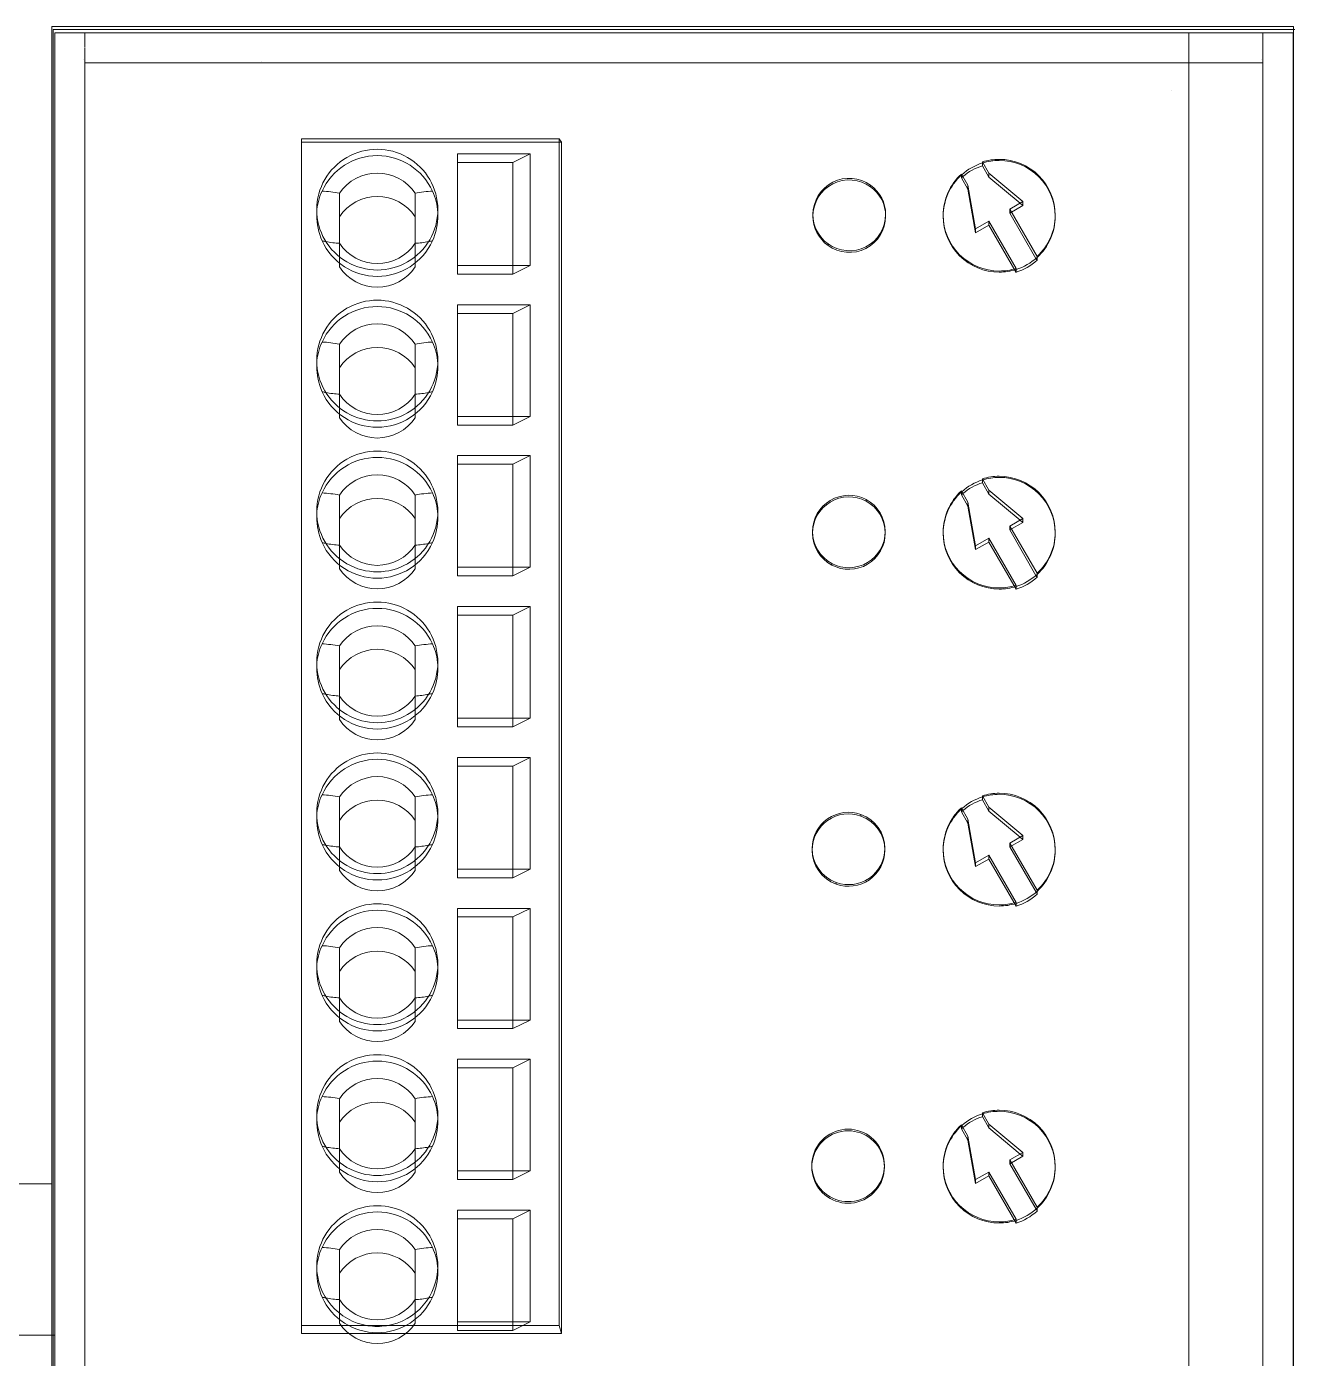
# Model space of a CAD drawing. Header units: millimetres. Extents: x 1359 to 3577, y 1336 to 3557.
# Drawn here: x 2281.17 to 2323, y 3223.29 to 3267.25 of the extents above; entities that cross this region are included whole.
import ezdxf

# ---------------------------------------------------------------- set-up
doc = ezdxf.new("R2010")
doc.units = ezdxf.units.MM
doc.layers.add('000-SI-Oprema', color=30, linetype='Continuous', lineweight=0)
doc.layers.add('002-PI-Kabelska kanalica', color=150, linetype='Continuous')

msp = doc.modelspace()

# ---------------------------------------------------------------- linework, layer by layer
at = {"layer": '000-SI-Oprema', "color": 0, "linetype": 'ByBlock', "lineweight": 0}
for p, q in [((2323.003, 3267.249), (2282.003, 3267.249)), ((2282.003, 3267.249), (2282.003, 3137.249)), ((2282.003, 3155.798), (2282.003, 3267.249)), ((2282.003, 3267.249), (2282.003, 3267.249)), ((2323.003, 3267.249), (2282.003, 3267.249)), ((2284.003, 3267.249), (2284.003, 3267.249)), ((2284.003, 3267.249), (2284.003, 3267.249)), ((2287.003, 3267.249), (2287.003, 3267.249)), ((2287.003, 3267.249), (2287.003, 3267.249)), ((2287.003, 3267.249), (2287.003, 3267.249)), ((2287.003, 3267.249), (2287.003, 3267.249)), ((2287.003, 3267.249), (2287.003, 3267.249)), ((2287.003, 3267.249), (2287.003, 3267.249)), ((2287.003, 3267.249), (2287.003, 3267.249)), ((2287.003, 3267.249), (2287.003, 3267.249)), ((2287.003, 3267.249), (2287.003, 3267.249)), ((2287.003, 3267.249), (2287.003, 3267.249)), ((2287.003, 3267.249), (2287.003, 3267.249)), ((2287.003, 3267.249), (2287.003, 3267.249)), ((2287.003, 3267.249), (2287.003, 3267.249)), ((2287.403, 3267.249), (2287.403, 3267.249)), ((2287.403, 3267.249), (2287.403, 3267.249)), ((2288.903, 3267.249), (2288.903, 3267.249)), ((2288.903, 3267.249), (2288.903, 3267.249)), ((2288.903, 3267.249), (2288.903, 3267.249)), ((2288.903, 3267.249), (2288.903, 3267.249)), ((2289.903, 3267.249), (2289.903, 3267.249)), ((2290.403, 3267.249), (2290.403, 3267.249)), ((2290.403, 3267.249), (2290.403, 3267.249)), ((2290.403, 3267.249), (2290.403, 3267.249)), ((2301.521, 3267.249), (2301.521, 3267.249)), ((2301.521, 3267.249), (2301.521, 3267.249)), ((2301.521, 3267.249), (2301.521, 3267.249)), ((2301.521, 3267.249), (2301.521, 3267.249)), ((2301.521, 3267.249), (2301.521, 3267.249)), ((2301.521, 3267.249), (2301.521, 3267.249)), ((2301.521, 3267.249), (2301.521, 3267.249)), ((2301.521, 3267.249), (2301.521, 3267.249)), ((2301.521, 3267.249), (2301.521, 3267.249)), ((2301.521, 3267.249), (2301.521, 3267.249)), ((2301.521, 3267.249), (2301.521, 3267.249)), ((2301.521, 3267.249), (2301.521, 3267.249)), ((2301.521, 3267.249), (2301.521, 3267.249)), ((2301.521, 3267.249), (2301.521, 3267.249)), ((2301.521, 3267.249), (2301.521, 3267.249)), ((2303.486, 3267.249), (2303.486, 3267.249)), ((2303.486, 3267.249), (2303.486, 3267.249)), ((2303.486, 3267.249), (2303.486, 3267.249)), ((2303.486, 3267.249), (2303.486, 3267.249)), ((2303.486, 3267.249), (2303.486, 3267.249)), ((2303.486, 3267.249), (2303.486, 3267.249)), ((2303.486, 3267.249), (2303.486, 3267.249)), ((2303.486, 3267.249), (2303.486, 3267.249)), ((2303.486, 3267.249), (2303.486, 3267.249)), ((2303.486, 3267.249), (2303.486, 3267.249)), ((2303.486, 3267.249), (2303.486, 3267.249)), ((2303.486, 3267.249), (2303.486, 3267.249)), ((2303.486, 3267.249), (2303.486, 3267.249)), ((2303.486, 3267.249), (2303.486, 3267.249)), ((2303.486, 3267.249), (2303.486, 3267.249)), ((2319.003, 3267.249), (2319.003, 3267.249)), ((2319.003, 3267.249), (2319.003, 3267.249)), ((2319.003, 3267.249), (2319.003, 3267.249)), ((2319.003, 3267.249), (2319.003, 3267.249)), ((2319.003, 3267.249), (2319.003, 3267.249)), ((2319.003, 3267.249), (2319.003, 3267.249)), ((2319.003, 3267.249), (2319.003, 3267.249)), ((2319.003, 3267.249), (2319.003, 3267.249)), ((2319.003, 3267.249), (2319.003, 3267.249)), ((2319.003, 3267.249), (2319.003, 3267.249)), ((2319.003, 3267.249), (2319.003, 3267.249)), ((2319.003, 3267.249), (2319.003, 3267.249)), ((2319.303, 3267.249), (2319.303, 3267.249)), ((2319.303, 3267.249), (2319.303, 3267.249)), ((2319.303, 3267.249), (2319.303, 3267.249)), ((2323.003, 3137.249), (2323.003, 3267.249)), ((2323.003, 3155.798), (2323.003, 3267.249)), ((2323.003, 3267.249), (2323.003, 3267.249)), ((2282.051, 3267.149), (2282.051, 3267.149)), ((2323.051, 3267.149), (2282.051, 3267.149)), ((2282.051, 3267.149), (2282.051, 3137.149)), ((2282.051, 3155.699), (2282.051, 3267.149)), ((2282.051, 3267.149), (2282.051, 3267.149)), ((2323.051, 3267.149), (2282.051, 3267.149)), ((2282.099, 3267.049), (2282.099, 3154.109)), ((2282.099, 3267.049), (2282.099, 3267.049)), ((2282.099, 3267.049), (2285.212, 3267.049)), ((2283.051, 3267.149), (2283.051, 3267.149)), ((2283.099, 3266.574), (2283.099, 3267.049)), ((2283.099, 3267.049), (2283.099, 3267.049)), ((2284.051, 3267.149), (2284.051, 3267.149)), ((2284.051, 3267.149), (2284.051, 3267.149)), ((2285.164, 3267.149), (2285.164, 3267.149)), ((2285.212, 3267.049), (2285.212, 3267.049)), ((2285.212, 3267.049), (2319.549, 3267.049)), ((2287.051, 3267.149), (2287.051, 3267.149)), ((2287.051, 3267.149), (2287.051, 3267.149)), ((2287.051, 3267.149), (2287.051, 3267.149)), ((2287.051, 3267.149), (2287.051, 3267.149)), ((2287.051, 3267.149), (2287.051, 3267.149)), ((2287.051, 3267.149), (2287.051, 3267.149)), ((2287.051, 3267.149), (2287.051, 3267.149)), ((2287.051, 3267.149), (2287.051, 3267.149)), ((2287.051, 3267.149), (2287.051, 3267.149)), ((2287.051, 3267.149), (2287.051, 3267.149)), ((2287.051, 3267.149), (2287.051, 3267.149)), ((2287.051, 3267.149), (2287.051, 3267.149)), ((2287.051, 3267.149), (2287.051, 3267.149)), ((2287.451, 3267.149), (2287.451, 3267.149)), ((2287.451, 3267.149), (2287.451, 3267.149)), ((2288.951, 3267.149), (2288.951, 3267.149)), ((2288.951, 3267.149), (2288.951, 3267.149)), ((2288.951, 3267.149), (2288.951, 3267.149)), ((2288.951, 3267.149), (2288.951, 3267.149)), ((2289.951, 3267.149), (2289.951, 3267.149)), ((2290.451, 3267.149), (2290.451, 3267.149)), ((2290.451, 3267.149), (2290.451, 3267.149)), ((2290.451, 3267.149), (2290.451, 3267.149)), ((2301.569, 3267.149), (2301.569, 3267.149)), ((2301.569, 3267.149), (2301.569, 3267.149)), ((2301.569, 3267.149), (2301.569, 3267.149)), ((2301.569, 3267.149), (2301.569, 3267.149)), ((2301.569, 3267.149), (2301.569, 3267.149)), ((2301.569, 3267.149), (2301.569, 3267.149)), ((2301.569, 3267.149), (2301.569, 3267.149)), ((2301.569, 3267.149), (2301.569, 3267.149)), ((2301.569, 3267.149), (2301.569, 3267.149)), ((2301.569, 3267.149), (2301.569, 3267.149)), ((2301.569, 3267.149), (2301.569, 3267.149)), ((2301.569, 3267.149), (2301.569, 3267.149)), ((2301.569, 3267.149), (2301.569, 3267.149)), ((2301.569, 3267.149), (2301.569, 3267.149)), ((2301.569, 3267.149), (2301.569, 3267.149)), ((2303.534, 3267.149), (2303.534, 3267.149)), ((2303.534, 3267.149), (2303.534, 3267.149)), ((2303.534, 3267.149), (2303.534, 3267.149)), ((2303.534, 3267.149), (2303.534, 3267.149)), ((2303.534, 3267.149), (2303.534, 3267.149)), ((2303.534, 3267.149), (2303.534, 3267.149)), ((2303.534, 3267.149), (2303.534, 3267.149)), ((2303.534, 3267.149), (2303.534, 3267.149)), ((2303.534, 3267.149), (2303.534, 3267.149)), ((2303.534, 3267.149), (2303.534, 3267.149)), ((2303.534, 3267.149), (2303.534, 3267.149)), ((2303.534, 3267.149), (2303.534, 3267.149)), ((2303.534, 3267.149), (2303.534, 3267.149)), ((2303.534, 3267.149), (2303.534, 3267.149)), ((2303.534, 3267.149), (2303.534, 3267.149)), ((2319.051, 3267.149), (2319.051, 3267.149)), ((2319.051, 3267.149), (2319.051, 3267.149)), ((2319.051, 3267.149), (2319.051, 3267.149)), ((2319.051, 3267.149), (2319.051, 3267.149)), ((2319.051, 3267.149), (2319.051, 3267.149)), ((2319.051, 3267.149), (2319.051, 3267.149)), ((2319.051, 3267.149), (2319.051, 3267.149)), ((2319.051, 3267.149), (2319.051, 3267.149)), ((2319.051, 3267.149), (2319.051, 3267.149)), ((2319.051, 3267.149), (2319.051, 3267.149)), ((2319.051, 3267.149), (2319.051, 3267.149)), ((2319.051, 3267.149), (2319.051, 3267.149)), ((2319.351, 3267.149), (2319.351, 3267.149)), ((2319.351, 3267.149), (2319.351, 3267.149)), ((2319.351, 3267.149), (2319.351, 3267.149)), ((2319.501, 3267.149), (2319.501, 3267.149)), ((2319.549, 3267.049), (2319.549, 3154.109)), ((2319.549, 3267.049), (2322.999, 3267.049)), ((2319.549, 3267.049), (2319.549, 3267.049)), ((2321.999, 3267.049), (2321.999, 3266.574)), ((2321.999, 3267.049), (2321.999, 3267.049)), ((2322.999, 3267.049), (2322.999, 3154.107)), ((2322.999, 3267.049), (2322.999, 3267.049)), ((2283.099, 3266.547), (2283.099, 3155.264)), ((2321.999, 3155.264), (2321.999, 3266.574)), ((2283.051, 3266.149), (2283.051, 3266.149)), ((2283.099, 3266.049), (2321.999, 3266.049)), ((2283.099, 3266.049), (2283.099, 3266.049)), ((2288.915, 3266.113), (2288.915, 3266.113)), ((2321.951, 3266.149), (2321.951, 3266.149)), ((2321.999, 3266.049), (2321.999, 3266.049)), ((2318.981, 3265.13), (2318.981, 3265.13)), ((2318.981, 3265.13), (2318.981, 3265.13)), ((2318.981, 3265.13), (2318.981, 3265.13)), ((2318.981, 3265.13), (2318.981, 3265.13)), ((2318.981, 3265.13), (2318.981, 3265.13)), ((2318.981, 3265.13), (2318.981, 3265.13)), ((2318.981, 3265.13), (2318.981, 3265.13)), ((2318.981, 3265.13), (2318.981, 3265.13)), ((2318.981, 3265.13), (2318.981, 3265.13)), ((2318.981, 3265.13), (2318.981, 3265.13)), ((2318.981, 3265.13), (2318.981, 3265.13)), ((2318.981, 3265.13), (2318.981, 3265.13)), ((2290.251, 3263.542), (2290.251, 3224.373)), ((2298.761, 3263.542), (2290.251, 3263.542)), ((2298.761, 3263.432), (2290.251, 3263.432)), ((2298.761, 3224.373), (2298.761, 3263.542)), ((2298.837, 3263.432), (2298.761, 3263.542)), ((2298.837, 3263.432), (2298.761, 3263.432)), ((2298.835, 3224.119), (2298.837, 3263.432)), ((2295.401, 3263.051), (2295.401, 3259.365)), ((2297.801, 3263.051), (2295.401, 3263.051)), ((2297.801, 3263.051), (2297.225, 3262.766)), ((2297.801, 3263.051), (2297.801, 3259.365)), ((2295.401, 3262.766), (2297.225, 3262.766)), ((2297.225, 3259.365), (2297.225, 3262.766)), ((2312.04, 3262.384), (2312.04, 3262.379)), ((2312.04, 3262.384), (2312.256, 3262.011)), ((2312.04, 3262.379), (2312.04, 3262.374)), ((2312.04, 3262.374), (2312.04, 3262.369)), ((2312.04, 3262.369), (2312.04, 3262.364)), ((2312.04, 3262.364), (2312.04, 3262.359)), ((2312.04, 3262.359), (2312.04, 3262.354)), ((2312.04, 3262.354), (2312.04, 3262.349)), ((2312.04, 3262.336), (2312.04, 3262.349)), ((2312.733, 3262.783), (2312.733, 3262.778)), ((2312.949, 3262.41), (2312.733, 3262.783)), ((2312.733, 3262.778), (2312.733, 3262.773)), ((2312.733, 3262.773), (2312.733, 3262.768)), ((2312.733, 3262.768), (2312.733, 3262.763)), ((2312.733, 3262.763), (2312.733, 3262.758)), ((2312.733, 3262.758), (2312.733, 3262.753)), ((2312.733, 3262.753), (2312.733, 3262.748)), ((2312.733, 3262.748), (2312.733, 3262.734)), ((2312.733, 3262.734), (2312.733, 3262.721)), ((2312.733, 3262.721), (2312.733, 3262.708)), ((2312.733, 3262.708), (2312.733, 3262.694)), ((2312.733, 3262.694), (2312.733, 3262.681)), ((2312.733, 3262.681), (2312.733, 3262.668)), ((2312.733, 3262.668), (2312.733, 3262.655)), ((2312.733, 3262.655), (2312.949, 3262.281)), ((2314.069, 3261.473), (2312.949, 3262.41)), ((2312.949, 3262.41), (2312.949, 3262.281)), ((2309.043, 3261.962), (2309.043, 3262.015)), ((2312.04, 3262.322), (2312.04, 3262.336)), ((2312.04, 3262.309), (2312.04, 3262.322)), ((2312.04, 3262.296), (2312.04, 3262.309)), ((2312.04, 3262.283), (2312.04, 3262.296)), ((2312.04, 3262.269), (2312.04, 3262.283)), ((2312.04, 3262.256), (2312.04, 3262.269)), ((2312.256, 3261.883), (2312.04, 3262.256)), ((2312.256, 3262.011), (2312.256, 3261.883)), ((2312.256, 3262.011), (2312.51, 3260.577)), ((2312.949, 3262.281), (2313.978, 3261.421)), ((2291.501, 3260.097), (2291.501, 3261.749)), ((2294.001, 3261.749), (2294.001, 3260.097)), ((2312.51, 3260.448), (2312.256, 3261.883)), ((2313.636, 3261.224), (2314.069, 3261.473)), ((2314.069, 3261.345), (2314.069, 3261.473)), ((2290.751, 3261.022), (2290.751, 3261.208)), ((2294.751, 3261.022), (2294.751, 3261.208)), ((2307.139, 3261.047), (2307.139, 3260.993)), ((2309.539, 3261.047), (2309.539, 3260.993)), ((2314.069, 3261.345), (2313.636, 3261.096)), ((2313.636, 3261.096), (2313.636, 3261.224)), ((2314.539, 3259.666), (2313.636, 3261.224)), ((2313.636, 3261.096), (2314.503, 3259.599)), ((2313.978, 3261.421), (2314.069, 3261.345)), ((2311.439, 3260.99), (2311.439, 3261.025)), ((2312.51, 3260.577), (2312.943, 3260.826)), ((2312.943, 3260.697), (2312.51, 3260.448)), ((2312.943, 3260.826), (2312.943, 3260.697)), ((2312.943, 3260.826), (2313.846, 3259.267)), ((2313.846, 3259.139), (2312.943, 3260.697)), ((2315.139, 3260.99), (2315.139, 3261.025)), ((2312.51, 3260.577), (2312.51, 3260.448)), ((2291.501, 3260.097), (2291.501, 3259.32)), ((2294.001, 3260.097), (2294.001, 3259.32)), ((2307.636, 3260.025), (2307.636, 3260.078)), ((2297.801, 3259.365), (2295.401, 3259.365)), ((2295.401, 3259.081), (2295.401, 3259.365)), ((2297.225, 3259.081), (2297.225, 3259.365)), ((2297.225, 3259.081), (2297.801, 3259.365)), ((2314.503, 3259.599), (2314.539, 3259.538)), ((2314.539, 3259.661), (2314.539, 3259.666)), ((2314.539, 3259.656), (2314.539, 3259.661)), ((2314.539, 3259.651), (2314.539, 3259.656)), ((2314.539, 3259.646), (2314.539, 3259.651)), ((2314.539, 3259.641), (2314.539, 3259.646)), ((2314.539, 3259.636), (2314.539, 3259.641)), ((2314.539, 3259.63), (2314.539, 3259.636)), ((2314.539, 3259.617), (2314.539, 3259.63)), ((2314.539, 3259.604), (2314.539, 3259.617)), ((2314.539, 3259.591), (2314.539, 3259.604)), ((2314.539, 3259.577), (2314.539, 3259.591)), ((2314.539, 3259.564), (2314.539, 3259.577)), ((2314.539, 3259.551), (2314.539, 3259.564)), ((2314.539, 3259.538), (2314.539, 3259.551)), ((2295.401, 3259.081), (2297.225, 3259.081)), ((2313.846, 3259.262), (2313.846, 3259.267)), ((2313.846, 3259.257), (2313.846, 3259.262)), ((2313.846, 3259.252), (2313.846, 3259.257)), ((2313.846, 3259.247), (2313.846, 3259.252)), ((2313.846, 3259.242), (2313.846, 3259.247)), ((2313.846, 3259.237), (2313.846, 3259.242)), ((2313.846, 3259.232), (2313.846, 3259.237)), ((2313.846, 3259.219), (2313.846, 3259.232)), ((2313.846, 3259.205), (2313.846, 3259.219)), ((2313.846, 3259.192), (2313.846, 3259.205)), ((2313.846, 3259.179), (2313.846, 3259.192)), ((2313.846, 3259.166), (2313.846, 3259.179)), ((2313.846, 3259.152), (2313.846, 3259.166)), ((2313.846, 3259.139), (2313.846, 3259.152)), ((2295.401, 3258.07), (2295.401, 3254.384)), ((2297.801, 3258.07), (2295.401, 3258.07)), ((2297.801, 3258.07), (2297.225, 3257.785)), ((2297.801, 3258.07), (2297.801, 3254.384)), ((2295.401, 3257.785), (2297.225, 3257.785)), ((2297.225, 3254.384), (2297.225, 3257.785)), ((2291.501, 3255.116), (2291.501, 3256.768)), ((2294.001, 3256.768), (2294.001, 3255.116)), ((2290.751, 3256.041), (2290.751, 3256.227)), ((2294.751, 3256.041), (2294.751, 3256.227)), ((2291.501, 3255.116), (2291.501, 3254.339)), ((2294.001, 3255.116), (2294.001, 3254.339)), ((2297.801, 3254.384), (2295.401, 3254.384)), ((2295.401, 3254.1), (2295.401, 3254.384)), ((2295.401, 3254.1), (2297.225, 3254.1)), ((2297.225, 3254.1), (2297.225, 3254.384)), ((2297.225, 3254.1), (2297.801, 3254.384)), ((2295.401, 3253.089), (2295.401, 3249.403)), ((2297.801, 3253.089), (2295.401, 3253.089)), ((2295.401, 3252.804), (2297.225, 3252.804)), ((2297.801, 3253.089), (2297.225, 3252.804)), ((2297.225, 3249.403), (2297.225, 3252.804)), ((2297.801, 3253.089), (2297.801, 3249.403)), ((2312.733, 3252.317), (2312.733, 3252.322)), ((2312.949, 3251.948), (2312.733, 3252.322)), ((2312.733, 3252.311), (2312.733, 3252.317)), ((2312.733, 3252.306), (2312.733, 3252.311)), ((2312.733, 3252.301), (2312.733, 3252.306)), ((2312.733, 3252.296), (2312.733, 3252.301)), ((2312.733, 3252.291), (2312.733, 3252.296)), ((2312.733, 3252.286), (2312.733, 3252.291)), ((2312.733, 3252.273), (2312.733, 3252.286)), ((2312.733, 3252.26), (2312.733, 3252.273)), ((2312.733, 3252.246), (2312.733, 3252.26)), ((2312.733, 3252.233), (2312.733, 3252.246)), ((2312.04, 3251.918), (2312.04, 3251.923)), ((2312.04, 3251.923), (2312.256, 3251.55)), ((2312.04, 3251.913), (2312.04, 3251.918)), ((2312.04, 3251.908), (2312.04, 3251.913)), ((2312.04, 3251.903), (2312.04, 3251.908)), ((2312.04, 3251.898), (2312.04, 3251.903)), ((2312.04, 3251.893), (2312.04, 3251.898)), ((2312.04, 3251.887), (2312.04, 3251.893)), ((2312.04, 3251.874), (2312.04, 3251.887)), ((2312.04, 3251.861), (2312.04, 3251.874)), ((2312.04, 3251.848), (2312.04, 3251.861)), ((2312.04, 3251.835), (2312.04, 3251.848)), ((2312.04, 3251.821), (2312.04, 3251.835)), ((2312.04, 3251.808), (2312.04, 3251.821)), ((2312.04, 3251.795), (2312.04, 3251.808)), ((2312.733, 3252.22), (2312.733, 3252.233)), ((2312.733, 3252.207), (2312.733, 3252.22)), ((2312.733, 3252.193), (2312.733, 3252.207)), ((2312.733, 3252.193), (2312.949, 3251.82)), ((2314.069, 3251.012), (2312.949, 3251.948)), ((2312.949, 3251.948), (2312.949, 3251.82)), ((2312.949, 3251.82), (2313.978, 3250.96)), ((2291.501, 3250.136), (2291.501, 3251.788)), ((2294.001, 3251.788), (2294.001, 3250.136)), ((2308.893, 3251.586), (2308.893, 3251.639)), ((2312.256, 3251.422), (2312.04, 3251.795)), ((2312.256, 3251.55), (2312.51, 3250.116)), ((2312.256, 3251.55), (2312.256, 3251.422)), ((2312.51, 3249.987), (2312.256, 3251.422)), ((2290.751, 3251.06), (2290.751, 3251.246)), ((2294.751, 3251.06), (2294.751, 3251.246)), ((2313.636, 3250.763), (2314.069, 3251.012)), ((2313.978, 3250.96), (2314.069, 3250.884)), ((2314.069, 3250.884), (2314.069, 3251.012)), ((2307.126, 3250.585), (2307.126, 3250.532)), ((2309.526, 3250.585), (2309.526, 3250.532)), ((2311.439, 3250.528), (2311.439, 3250.564)), ((2314.069, 3250.884), (2313.636, 3250.635)), ((2314.539, 3249.205), (2313.636, 3250.763)), ((2313.636, 3250.635), (2313.636, 3250.763)), ((2313.636, 3250.635), (2314.503, 3249.137)), ((2315.139, 3250.528), (2315.139, 3250.564)), ((2291.501, 3250.136), (2291.501, 3249.358)), ((2294.001, 3250.136), (2294.001, 3249.358)), ((2312.51, 3250.116), (2312.943, 3250.365)), ((2312.943, 3250.236), (2312.51, 3249.987)), ((2312.51, 3250.116), (2312.51, 3249.987)), ((2312.943, 3250.365), (2312.943, 3250.236)), ((2312.943, 3250.365), (2313.846, 3248.806)), ((2313.846, 3248.678), (2312.943, 3250.236)), ((2297.801, 3249.403), (2295.401, 3249.403)), ((2295.401, 3249.119), (2295.401, 3249.403)), ((2297.225, 3249.119), (2297.801, 3249.403)), ((2297.225, 3249.119), (2297.225, 3249.403)), ((2307.76, 3249.478), (2307.76, 3249.531)), ((2314.539, 3249.2), (2314.539, 3249.205)), ((2314.539, 3249.194), (2314.539, 3249.2)), ((2314.539, 3249.189), (2314.539, 3249.194)), ((2314.539, 3249.184), (2314.539, 3249.189)), ((2314.539, 3249.179), (2314.539, 3249.184)), ((2314.539, 3249.174), (2314.539, 3249.179)), ((2314.539, 3249.169), (2314.539, 3249.174)), ((2314.539, 3249.156), (2314.539, 3249.169)), ((2295.401, 3249.119), (2297.225, 3249.119)), ((2313.846, 3248.806), (2313.846, 3248.801)), ((2313.846, 3248.801), (2313.846, 3248.796)), ((2313.846, 3248.796), (2313.846, 3248.791)), ((2313.846, 3248.791), (2313.846, 3248.786)), ((2313.846, 3248.786), (2313.846, 3248.781)), ((2313.846, 3248.781), (2313.846, 3248.776)), ((2313.846, 3248.776), (2313.846, 3248.77)), ((2313.846, 3248.757), (2313.846, 3248.77)), ((2313.846, 3248.744), (2313.846, 3248.757)), ((2313.846, 3248.731), (2313.846, 3248.744)), ((2313.846, 3248.718), (2313.846, 3248.731)), ((2314.503, 3249.137), (2314.539, 3249.076)), ((2314.539, 3249.142), (2314.539, 3249.156)), ((2314.539, 3249.129), (2314.539, 3249.142)), ((2314.539, 3249.116), (2314.539, 3249.129)), ((2314.539, 3249.103), (2314.539, 3249.116)), ((2314.539, 3249.09), (2314.539, 3249.103)), ((2314.539, 3249.076), (2314.539, 3249.09)), ((2313.846, 3248.704), (2313.846, 3248.718)), ((2313.846, 3248.691), (2313.846, 3248.704)), ((2313.846, 3248.678), (2313.846, 3248.691)), ((2295.401, 3248.108), (2295.401, 3244.422)), ((2297.801, 3248.108), (2295.401, 3248.108)), ((2297.801, 3248.108), (2297.225, 3247.824)), ((2297.801, 3248.108), (2297.801, 3244.422)), ((2295.401, 3247.824), (2297.225, 3247.824)), ((2297.225, 3244.422), (2297.225, 3247.824)), ((2291.501, 3245.155), (2291.501, 3246.807)), ((2294.001, 3246.807), (2294.001, 3245.155)), ((2290.751, 3246.079), (2290.751, 3246.265)), ((2294.751, 3246.079), (2294.751, 3246.265)), ((2291.501, 3245.155), (2291.501, 3244.377)), ((2294.001, 3245.155), (2294.001, 3244.377)), ((2297.801, 3244.422), (2295.401, 3244.422)), ((2295.401, 3244.138), (2295.401, 3244.422)), ((2297.225, 3244.138), (2297.801, 3244.422)), ((2297.225, 3244.138), (2297.225, 3244.422)), ((2295.401, 3244.138), (2297.225, 3244.138)), ((2295.401, 3243.127), (2295.401, 3239.441)), ((2297.801, 3243.127), (2295.401, 3243.127)), ((2297.801, 3243.127), (2297.225, 3242.843)), ((2297.801, 3243.127), (2297.801, 3239.441)), ((2295.401, 3242.843), (2297.225, 3242.843)), ((2297.225, 3239.441), (2297.225, 3242.843)), ((2291.501, 3240.174), (2291.501, 3241.826)), ((2294.001, 3241.826), (2294.001, 3240.174)), ((2312.733, 3241.855), (2312.733, 3241.86)), ((2312.949, 3241.487), (2312.733, 3241.86)), ((2312.733, 3241.85), (2312.733, 3241.855)), ((2312.733, 3241.845), (2312.733, 3241.85)), ((2312.733, 3241.84), (2312.733, 3241.845)), ((2312.733, 3241.835), (2312.733, 3241.84)), ((2312.733, 3241.83), (2312.733, 3241.835)), ((2312.733, 3241.824), (2312.733, 3241.83)), ((2312.733, 3241.811), (2312.733, 3241.824)), ((2312.733, 3241.798), (2312.733, 3241.811)), ((2312.733, 3241.785), (2312.733, 3241.798)), ((2312.733, 3241.772), (2312.733, 3241.785)), ((2312.733, 3241.759), (2312.733, 3241.772)), ((2312.733, 3241.745), (2312.733, 3241.759)), ((2312.733, 3241.732), (2312.733, 3241.745)), ((2312.733, 3241.732), (2312.949, 3241.359)), ((2290.751, 3241.098), (2290.751, 3241.284)), ((2294.751, 3241.098), (2294.751, 3241.284)), ((2312.04, 3241.457), (2312.04, 3241.462)), ((2312.04, 3241.462), (2312.256, 3241.089)), ((2312.04, 3241.452), (2312.04, 3241.457)), ((2312.04, 3241.447), (2312.04, 3241.452)), ((2312.04, 3241.441), (2312.04, 3241.447)), ((2312.04, 3241.436), (2312.04, 3241.441)), ((2312.04, 3241.431), (2312.04, 3241.436)), ((2312.04, 3241.426), (2312.04, 3241.431)), ((2312.04, 3241.426), (2312.04, 3241.413)), ((2312.04, 3241.413), (2312.04, 3241.4)), ((2312.04, 3241.4), (2312.04, 3241.386)), ((2312.04, 3241.386), (2312.04, 3241.373)), ((2312.04, 3241.373), (2312.04, 3241.36)), ((2312.04, 3241.36), (2312.04, 3241.347)), ((2312.04, 3241.347), (2312.04, 3241.334)), ((2312.256, 3240.96), (2312.04, 3241.334)), ((2312.949, 3241.487), (2312.949, 3241.359)), ((2314.069, 3240.551), (2312.949, 3241.487)), ((2312.949, 3241.359), (2313.978, 3240.499)), ((2308.722, 3241.194), (2308.722, 3241.248)), ((2312.256, 3241.089), (2312.256, 3240.96)), ((2312.256, 3241.089), (2312.51, 3239.654)), ((2312.51, 3239.526), (2312.256, 3240.96)), ((2313.636, 3240.302), (2314.069, 3240.551)), ((2314.069, 3240.423), (2313.636, 3240.174)), ((2313.978, 3240.499), (2314.069, 3240.423)), ((2314.069, 3240.423), (2314.069, 3240.551)), ((2291.501, 3240.174), (2291.501, 3239.396)), ((2294.001, 3240.174), (2294.001, 3239.396)), ((2307.113, 3240.124), (2307.113, 3240.07)), ((2309.513, 3240.124), (2309.513, 3240.07)), ((2311.439, 3240.067), (2311.439, 3240.103)), ((2314.539, 3238.743), (2313.636, 3240.302)), ((2313.636, 3240.174), (2313.636, 3240.302)), ((2313.636, 3240.174), (2314.504, 3238.676)), ((2315.139, 3240.067), (2315.139, 3240.103)), ((2312.51, 3239.654), (2312.943, 3239.903)), ((2312.943, 3239.775), (2312.51, 3239.526)), ((2312.51, 3239.654), (2312.51, 3239.526)), ((2312.943, 3239.903), (2312.943, 3239.775)), ((2312.943, 3239.903), (2313.846, 3238.345)), ((2313.846, 3238.217), (2312.943, 3239.775)), ((2297.801, 3239.441), (2295.401, 3239.441)), ((2295.401, 3239.157), (2295.401, 3239.441)), ((2295.401, 3239.157), (2297.225, 3239.157)), ((2297.225, 3239.157), (2297.801, 3239.441)), ((2297.225, 3239.157), (2297.225, 3239.441)), ((2307.905, 3238.946), (2307.905, 3238.999)), ((2314.504, 3238.676), (2314.539, 3238.615)), ((2314.539, 3238.738), (2314.539, 3238.743)), ((2314.539, 3238.733), (2314.539, 3238.738)), ((2314.539, 3238.728), (2314.539, 3238.733)), ((2314.539, 3238.723), (2314.539, 3238.728)), ((2314.539, 3238.718), (2314.539, 3238.723)), ((2314.539, 3238.713), (2314.539, 3238.718)), ((2314.539, 3238.707), (2314.539, 3238.713)), ((2314.539, 3238.694), (2314.539, 3238.707)), ((2314.539, 3238.681), (2314.539, 3238.694)), ((2314.539, 3238.668), (2314.539, 3238.681)), ((2314.539, 3238.655), (2314.539, 3238.668)), ((2314.539, 3238.642), (2314.539, 3238.655)), ((2314.539, 3238.628), (2314.539, 3238.642)), ((2314.539, 3238.615), (2314.539, 3238.628)), ((2313.846, 3238.345), (2313.846, 3238.34)), ((2313.846, 3238.34), (2313.846, 3238.335)), ((2313.846, 3238.335), (2313.846, 3238.329)), ((2313.846, 3238.329), (2313.846, 3238.324)), ((2313.846, 3238.324), (2313.846, 3238.319)), ((2313.846, 3238.319), (2313.846, 3238.314)), ((2313.846, 3238.314), (2313.846, 3238.309)), ((2313.846, 3238.309), (2313.846, 3238.296)), ((2313.846, 3238.296), (2313.846, 3238.283)), ((2313.846, 3238.283), (2313.846, 3238.269)), ((2313.846, 3238.269), (2313.846, 3238.256)), ((2313.846, 3238.256), (2313.846, 3238.243)), ((2313.846, 3238.243), (2313.846, 3238.23)), ((2313.846, 3238.23), (2313.846, 3238.217)), ((2295.401, 3238.146), (2295.401, 3234.46)), ((2297.801, 3238.146), (2295.401, 3238.146)), ((2295.401, 3237.862), (2297.225, 3237.862)), ((2297.801, 3238.146), (2297.225, 3237.862)), ((2297.225, 3234.46), (2297.225, 3237.862)), ((2297.801, 3238.146), (2297.801, 3234.46)), ((2291.501, 3235.193), (2291.501, 3236.845)), ((2294.001, 3236.845), (2294.001, 3235.193)), ((2290.751, 3236.117), (2290.751, 3236.303)), ((2294.751, 3236.117), (2294.751, 3236.303)), ((2291.501, 3235.193), (2291.501, 3234.415)), ((2294.001, 3235.193), (2294.001, 3234.415)), ((2297.801, 3234.46), (2295.401, 3234.46)), ((2295.401, 3234.176), (2295.401, 3234.46)), ((2297.225, 3234.176), (2297.801, 3234.46)), ((2297.225, 3234.176), (2297.225, 3234.46)), ((2295.401, 3234.176), (2297.225, 3234.176)), ((2295.401, 3233.165), (2295.401, 3229.479)), ((2297.801, 3233.165), (2295.401, 3233.165)), ((2297.801, 3233.165), (2297.225, 3232.881)), ((2297.801, 3233.165), (2297.801, 3229.479)), ((2295.401, 3232.881), (2297.225, 3232.881)), ((2297.225, 3229.479), (2297.225, 3232.881)), ((2291.501, 3230.212), (2291.501, 3231.864)), ((2294.001, 3231.864), (2294.001, 3230.212)), ((2290.751, 3231.136), (2290.751, 3231.322)), ((2294.751, 3231.136), (2294.751, 3231.322)), ((2312.733, 3231.399), (2312.733, 3231.394)), ((2312.949, 3231.026), (2312.733, 3231.399)), ((2312.733, 3231.394), (2312.733, 3231.389)), ((2312.733, 3231.389), (2312.733, 3231.384)), ((2312.733, 3231.384), (2312.733, 3231.379)), ((2312.733, 3231.379), (2312.733, 3231.373)), ((2312.733, 3231.373), (2312.733, 3231.368)), ((2312.733, 3231.368), (2312.733, 3231.363)), ((2312.733, 3231.363), (2312.733, 3231.35)), ((2312.733, 3231.35), (2312.733, 3231.337)), ((2312.733, 3231.337), (2312.733, 3231.324)), ((2312.733, 3231.324), (2312.733, 3231.31)), ((2312.733, 3231.31), (2312.733, 3231.297)), ((2312.733, 3231.297), (2312.733, 3231.284)), ((2312.733, 3231.284), (2312.733, 3231.271)), ((2312.733, 3231.271), (2312.949, 3230.898)), ((2312.04, 3231.001), (2312.04, 3230.996)), ((2312.04, 3231.001), (2312.256, 3230.628)), ((2312.04, 3230.996), (2312.04, 3230.99)), ((2312.04, 3230.99), (2312.04, 3230.985)), ((2312.04, 3230.985), (2312.04, 3230.98)), ((2312.04, 3230.98), (2312.04, 3230.975)), ((2312.04, 3230.975), (2312.04, 3230.97)), ((2312.04, 3230.97), (2312.04, 3230.964)), ((2312.04, 3230.951), (2312.04, 3230.964)), ((2312.04, 3230.938), (2312.04, 3230.951)), ((2312.04, 3230.925), (2312.04, 3230.938)), ((2312.04, 3230.912), (2312.04, 3230.925)), ((2312.04, 3230.899), (2312.04, 3230.912)), ((2312.04, 3230.886), (2312.04, 3230.899)), ((2312.04, 3230.873), (2312.04, 3230.886)), ((2312.256, 3230.499), (2312.04, 3230.873)), ((2314.069, 3230.09), (2312.949, 3231.026)), ((2312.949, 3231.026), (2312.949, 3230.898)), ((2312.949, 3230.898), (2313.978, 3230.038)), ((2312.256, 3230.628), (2312.256, 3230.499)), ((2312.256, 3230.628), (2312.51, 3229.193)), ((2312.51, 3229.065), (2312.256, 3230.499)), ((2291.501, 3230.212), (2291.501, 3229.434)), ((2294.001, 3230.212), (2294.001, 3229.434)), ((2309.426, 3230.022), (2309.426, 3230.076)), ((2313.636, 3229.841), (2314.069, 3230.09)), ((2314.069, 3229.962), (2313.636, 3229.713)), ((2314.539, 3228.282), (2313.636, 3229.841)), ((2313.636, 3229.713), (2313.636, 3229.841)), ((2313.978, 3230.038), (2314.069, 3229.962)), ((2314.069, 3229.962), (2314.069, 3230.09)), ((2297.801, 3229.479), (2295.401, 3229.479)), ((2295.401, 3229.195), (2295.401, 3229.479)), ((2297.225, 3229.195), (2297.225, 3229.479)), ((2297.225, 3229.195), (2297.801, 3229.479)), ((2307.1, 3229.662), (2307.1, 3229.609)), ((2309.5, 3229.662), (2309.5, 3229.609)), ((2311.439, 3229.605), (2311.439, 3229.642)), ((2312.51, 3229.193), (2312.943, 3229.442)), ((2312.943, 3229.442), (2312.943, 3229.314)), ((2312.943, 3229.442), (2313.846, 3227.884)), ((2313.636, 3229.713), (2314.504, 3228.215)), ((2315.139, 3229.605), (2315.139, 3229.642)), ((2295.401, 3229.195), (2297.225, 3229.195)), ((2307.175, 3229.195), (2307.175, 3229.248)), ((2312.943, 3229.314), (2312.51, 3229.065)), ((2312.51, 3229.193), (2312.51, 3229.065)), ((2313.846, 3227.755), (2312.943, 3229.314)), ((2295.401, 3228.184), (2295.401, 3224.498)), ((2297.801, 3228.184), (2295.401, 3228.184)), ((2297.801, 3228.184), (2297.225, 3227.9)), ((2297.801, 3228.184), (2297.801, 3224.498)), ((2314.504, 3228.215), (2314.539, 3228.154)), ((2314.539, 3228.277), (2314.539, 3228.282)), ((2314.539, 3228.272), (2314.539, 3228.277)), ((2314.539, 3228.267), (2314.539, 3228.272)), ((2314.539, 3228.262), (2314.539, 3228.267)), ((2314.539, 3228.256), (2314.539, 3228.262)), ((2314.539, 3228.251), (2314.539, 3228.256)), ((2314.539, 3228.246), (2314.539, 3228.251)), ((2314.539, 3228.233), (2314.539, 3228.246)), ((2314.539, 3228.22), (2314.539, 3228.233)), ((2314.539, 3228.207), (2314.539, 3228.22)), ((2314.539, 3228.193), (2314.539, 3228.207)), ((2314.539, 3228.18), (2314.539, 3228.193)), ((2314.539, 3228.167), (2314.539, 3228.18)), ((2314.539, 3228.154), (2314.539, 3228.167)), ((2295.401, 3227.9), (2297.225, 3227.9)), ((2297.225, 3224.498), (2297.225, 3227.9)), ((2313.846, 3227.879), (2313.846, 3227.884)), ((2313.846, 3227.873), (2313.846, 3227.879)), ((2313.846, 3227.868), (2313.846, 3227.873)), ((2313.846, 3227.863), (2313.846, 3227.868)), ((2313.846, 3227.858), (2313.846, 3227.863)), ((2313.846, 3227.853), (2313.846, 3227.858)), ((2313.846, 3227.847), (2313.846, 3227.853)), ((2313.846, 3227.847), (2313.846, 3227.834)), ((2313.846, 3227.834), (2313.846, 3227.821)), ((2313.846, 3227.821), (2313.846, 3227.808)), ((2313.846, 3227.808), (2313.846, 3227.795)), ((2313.846, 3227.795), (2313.846, 3227.782)), ((2313.846, 3227.782), (2313.846, 3227.769)), ((2313.846, 3227.769), (2313.846, 3227.755)), ((2291.501, 3225.231), (2291.501, 3226.883)), ((2294.001, 3226.883), (2294.001, 3225.231)), ((2290.751, 3226.155), (2290.751, 3226.341)), ((2294.751, 3226.155), (2294.751, 3226.341)), ((2291.501, 3225.231), (2291.501, 3224.453)), ((2294.001, 3225.231), (2294.001, 3224.453)), ((2290.251, 3224.373), (2298.761, 3224.373)), ((2290.251, 3224.119), (2290.251, 3224.373)), ((2290.251, 3224.119), (2298.835, 3224.119)), ((2297.801, 3224.498), (2295.401, 3224.498)), ((2295.401, 3224.214), (2295.401, 3224.498)), ((2295.401, 3224.214), (2297.225, 3224.214)), ((2297.225, 3224.214), (2297.225, 3224.498)), ((2297.225, 3224.214), (2297.801, 3224.498)), ((2298.835, 3224.119), (2298.761, 3224.373))]:
    msp.add_line(p, q, dxfattribs=at)
for centre, major_axis, ratio, start_param, end_param in [((2292.751, 3261.208), (2, 0), 0.996195, 0, 3.141593), ((2292.751, 3260.999), (2, 0), 0.996195, 0.424146, 2.717447), ((2313.289, 3261.025), (-1.85, 0), 0.996336, -1.570796, -1.265134), ((2313.289, 3260.99), (-1.85, 0), 0.996336, -1.570796, -1.265134), ((2313.289, 3261.025), (-1.85, 0), 0.996336, 3.141554, 4.712389), ((2313.289, 3260.99), (-1.85, 0), 0.996336, 3.141554, 4.712389), ((2292.751, 3260.923), (1.5, 0), 0.996195, 0.585685, 2.555907), ((2313.289, 3261.025), (-1.85, 0), 0.996336, -0.82926, -0.000039), ((2313.289, 3260.99), (-1.85, 0), 0.996336, -0.82926, -0.000039), ((2313.289, 3260.99), (-1.85, 0), 0.996336, -0.839056, -0.82926), ((2313.289, 3260.99), (-1.85, 0), 0.996336, -1.265134, -0.839056), ((2313.289, 3260.897), (1.85, 0), 0.996336, 1.876458, 2.276832), ((2308.339, 3261.047), (1.2, 0), 0.996336, 0.944122, 3.141713), ((2308.339, 3260.994), (1.2, 0), 0.996336, 0.943934, 3.141788), ((2308.339, 3261.047), (1.2, 0), 0.996336, 0.000121, 0.944122), ((2308.339, 3260.994), (1.2, 0), 0.996336, 0.000046, 0.943934), ((2313.289, 3260.897), (1.85, 0), 0.996336, 2.276832, 2.312333), ((2292.751, 3260.759), (1.48, -1.535), 0.876352, -2.827734, -2.45031), ((2291.252, 3260.956), (1.712, -0.293), 0.475251, 1.506242, 1.841308), ((2292.751, 3260.146), (1.5, 0), 0.996195, 0.585685, 2.555907), ((2294.251, 3260.956), (1.712, 0.293), 0.475251, 1.300284, 1.635351), ((2292.751, 3260.759), (1.48, 1.535), 0.876352, -0.691283, -0.313858), ((2292.751, 3261.208), (2, 0), 0.996195, -3.141593, 0), ((2292.751, 3260.759), (1.48, -1.535), 0.876352, -2.45031, -2.403588), ((2292.751, 3260.759), (1.48, 1.535), 0.876352, -0.738005, -0.691283), ((2308.339, 3261.047), (1.2, 0), 0.996336, -3.141472, -2.197471), ((2308.339, 3261.047), (1.2, 0), 0.996336, -2.197471, 0.000121), ((2292.751, 3260.759), (1.48, -1.535), 0.876352, -2.403588, -1.979442), ((2292.751, 3260.759), (1.48, 1.535), 0.876352, -1.162151, -0.738005), ((2308.339, 3260.994), (1.2, 0), 0.996336, -3.141397, -2.197283), ((2308.339, 3260.994), (1.2, 0), 0.996336, -2.197283, 0.000046), ((2313.289, 3261.025), (-1.85, 0), 0.996336, -0.000039, 1.570796), ((2313.289, 3260.99), (-1.85, 0), 0.996336, -0.000039, 1.570796), ((2313.289, 3261.025), (-1.85, 0), 0.996336, 2.312332, 3.141554), ((2313.289, 3260.99), (-1.85, 0), 0.996336, 2.312332, 3.141554), ((2291.252, 3260.956), (1.712, -0.293), 0.475251, -1.678796, -1.604406), ((2292.751, 3260.999), (2, 0), 0.996195, -2.717447, -0.424146), ((2291.252, 3260.956), (1.712, -0.293), 0.475251, -1.604406, -1.34373), ((2294.251, 3260.956), (1.712, 0.293), 0.475251, -1.797863, -1.537186), ((2294.251, 3260.956), (1.712, 0.293), 0.475251, -1.537186, -1.462797), ((2292.751, 3260.923), (1.5, 0), 0.996195, -2.555907, -0.585685), ((2292.751, 3260.146), (1.5, 0), 0.996195, -2.555907, -0.585685), ((2313.289, 3260.99), (-1.85, 0), 0.996336, 1.876457, 2.312332), ((2313.289, 3260.897), (1.85, 0), 0.996336, -1.265136, -0.829261), ((2313.289, 3261.025), (-1.85, 0), 0.996336, 1.570796, 1.876457), ((2313.289, 3260.99), (-1.85, 0), 0.996336, 1.570796, 1.876457), ((2292.751, 3256.227), (2, 0), 0.996195, 0, 3.141593), ((2292.751, 3256.018), (2, 0), 0.996195, 0.424146, 2.717447), ((2292.751, 3255.942), (1.5, 0), 0.996195, 0.585685, 2.555907), ((2292.751, 3255.778), (1.48, -1.535), 0.876352, -2.827734, -2.45031), ((2291.252, 3255.975), (1.712, -0.293), 0.475251, 1.506242, 1.841308), ((2292.751, 3255.165), (1.5, 0), 0.996195, 0.585685, 2.555907), ((2294.251, 3255.975), (1.712, 0.293), 0.475251, 1.300284, 1.635351), ((2292.751, 3255.778), (1.48, 1.535), 0.876352, -0.691283, -0.313858), ((2292.751, 3256.227), (2, 0), 0.996195, -3.141593, 0), ((2292.751, 3255.778), (1.48, -1.535), 0.876352, -2.45031, -2.403588), ((2292.751, 3255.778), (1.48, -1.535), 0.876352, -2.403588, -1.979442), ((2292.751, 3255.778), (1.48, 1.535), 0.876352, -1.162151, -0.738005), ((2292.751, 3255.778), (1.48, 1.535), 0.876352, -0.738005, -0.691283), ((2291.252, 3255.975), (1.712, -0.293), 0.475251, -1.678796, -1.604406), ((2292.751, 3256.018), (2, 0), 0.996195, -2.717447, -0.424146), ((2291.252, 3255.975), (1.712, -0.293), 0.475251, -1.604406, -1.34373), ((2292.751, 3255.942), (1.5, 0), 0.996195, -2.555907, -0.585685), ((2294.251, 3255.975), (1.712, 0.293), 0.475251, -1.797863, -1.537186), ((2294.251, 3255.975), (1.712, 0.293), 0.475251, -1.537186, -1.462797), ((2292.751, 3255.165), (1.5, 0), 0.996195, -2.555907, -0.585685), ((2292.751, 3251.246), (2, 0), 0.996195, 0, 3.141593), ((2292.751, 3251.037), (2, 0), 0.996195, 0.424146, 2.717447), ((2292.751, 3250.962), (1.5, 0), 0.996195, 0.585685, 2.555907), ((2313.289, 3250.528), (-1.85, 0), 0.996336, -1.265134, -0.839155), ((2313.289, 3250.564), (-1.85, 0), 0.996336, -1.570796, -1.265134), ((2313.289, 3250.528), (-1.85, 0), 0.996336, -1.570796, -1.265134), ((2313.289, 3250.564), (-1.85, 0), 0.996336, 3.141554, 4.712389), ((2313.289, 3250.528), (-1.85, 0), 0.996336, 3.141554, 4.712389), ((2292.751, 3250.797), (1.48, -1.535), 0.876352, -2.827734, -2.45031), ((2291.252, 3250.994), (1.712, -0.293), 0.475251, 1.506242, 1.841308), ((2294.251, 3250.994), (1.712, 0.293), 0.475251, 1.300284, 1.635351), ((2292.751, 3250.797), (1.48, 1.535), 0.876352, -0.691283, -0.313858), ((2308.326, 3250.585), (1.2, 0), 0.996336, 1.079385, 3.141591), ((2313.289, 3250.564), (-1.85, 0), 0.996336, -0.82926, -0.000039), ((2313.289, 3250.528), (-1.85, 0), 0.996336, -0.82926, -0.000039), ((2313.289, 3250.528), (-1.85, 0), 0.996336, -0.839155, -0.82926), ((2313.289, 3250.436), (1.85, 0), 0.996336, 2.276832, 2.312333), ((2313.289, 3250.436), (1.85, 0), 0.996336, 1.876458, 2.276832), ((2292.751, 3250.184), (1.5, 0), 0.996195, 0.585685, 2.555907), ((2308.326, 3250.532), (1.2, 0), 0.996336, 1.079385, 3.141591), ((2308.326, 3250.585), (1.2, 0), 0.996336, -0.000002, 1.079385), ((2308.326, 3250.532), (1.2, 0), 0.996336, -0.000002, 1.079385), ((2292.751, 3251.246), (2, 0), 0.996195, -3.141593, 0), ((2292.751, 3250.797), (1.48, -1.535), 0.876352, -2.45031, -2.403588), ((2292.751, 3250.797), (1.48, -1.535), 0.876352, -2.403588, -1.979442), ((2292.751, 3250.797), (1.48, 1.535), 0.876352, -1.162151, -0.738005), ((2292.751, 3250.797), (1.48, 1.535), 0.876352, -0.738005, -0.691283), ((2308.326, 3250.585), (1.2, 0), 0.996336, 3.141591, 4.220978), ((2308.326, 3250.532), (1.2, 0), 0.996336, 3.141591, 4.220978), ((2308.326, 3250.585), (1.2, 0), 0.996336, -2.062207, -0.000002), ((2308.326, 3250.532), (1.2, 0), 0.996336, -2.062207, -0.000002), ((2313.289, 3250.564), (-1.85, 0), 0.996336, -0.000039, 1.570796), ((2313.289, 3250.528), (-1.85, 0), 0.996336, -0.000039, 1.570796), ((2313.289, 3250.564), (-1.85, 0), 0.996336, 2.312332, 3.141554), ((2313.289, 3250.528), (-1.85, 0), 0.996336, 2.312332, 3.141554), ((2291.252, 3250.994), (1.712, -0.293), 0.475251, -1.678796, -1.604406), ((2292.751, 3251.037), (2, 0), 0.996195, -2.717447, -0.424146), ((2291.252, 3250.994), (1.712, -0.293), 0.475251, -1.604406, -1.34373), ((2292.751, 3250.962), (1.5, 0), 0.996195, -2.555907, -0.585685), ((2294.251, 3250.994), (1.712, 0.293), 0.475251, -1.797863, -1.537186), ((2294.251, 3250.994), (1.712, 0.293), 0.475251, -1.537186, -1.462797), ((2292.751, 3250.184), (1.5, 0), 0.996195, -2.555907, -0.585685), ((2313.289, 3250.528), (-1.85, 0), 0.996336, 1.876457, 2.312332), ((2313.289, 3250.564), (-1.85, 0), 0.996336, 1.570796, 1.876457), ((2313.289, 3250.528), (-1.85, 0), 0.996336, 1.570796, 1.876457), ((2313.289, 3250.436), (1.85, 0), 0.996336, -1.265136, -0.829261), ((2292.751, 3246.265), (2, 0), 0.996195, 0, 3.141593), ((2292.751, 3246.056), (2, 0), 0.996195, 0.424146, 2.717447), ((2292.751, 3245.981), (1.5, 0), 0.996195, 0.585685, 2.555907), ((2292.751, 3245.816), (1.48, -1.535), 0.876352, -2.827734, -2.45031), ((2291.252, 3246.013), (1.712, -0.293), 0.475251, 1.506242, 1.841308), ((2292.751, 3245.203), (1.5, 0), 0.996195, 0.585685, 2.555907), ((2294.251, 3246.013), (1.712, 0.293), 0.475251, 1.300284, 1.635351), ((2292.751, 3245.816), (1.48, 1.535), 0.876352, -0.691283, -0.313858), ((2292.751, 3246.265), (2, 0), 0.996195, -3.141593, 0), ((2292.751, 3245.816), (1.48, -1.535), 0.876352, -2.45031, -2.403588), ((2292.751, 3245.816), (1.48, 1.535), 0.876352, -0.738005, -0.691283), ((2292.751, 3245.816), (1.48, -1.535), 0.876352, -2.403588, -1.979442), ((2292.751, 3245.816), (1.48, 1.535), 0.876352, -1.162151, -0.738005), ((2291.252, 3246.013), (1.712, -0.293), 0.475251, -1.678796, -1.604406), ((2292.751, 3246.056), (2, 0), 0.996195, -2.717447, -0.424146), ((2291.252, 3246.013), (1.712, -0.293), 0.475251, -1.604406, -1.34373), ((2294.251, 3246.013), (1.712, 0.293), 0.475251, -1.797863, -1.537186), ((2294.251, 3246.013), (1.712, 0.293), 0.475251, -1.537186, -1.462797), ((2292.751, 3245.981), (1.5, 0), 0.996195, -2.555907, -0.585685), ((2292.751, 3245.203), (1.5, 0), 0.996195, -2.555907, -0.585685), ((2292.751, 3241.284), (2, 0), 0.996195, 0, 3.141593), ((2292.751, 3241.075), (2, 0), 0.996195, 0.424146, 2.717447), ((2292.751, 3241), (1.5, 0), 0.996195, 0.585685, 2.555907), ((2292.751, 3240.835), (1.48, -1.535), 0.876352, -2.827734, -2.45031), ((2291.252, 3241.032), (1.712, -0.293), 0.475251, 1.506242, 1.841308), ((2292.751, 3240.222), (1.5, 0), 0.996195, 0.585685, 2.555907), ((2294.251, 3241.032), (1.712, 0.293), 0.475251, 1.300284, 1.635351), ((2292.751, 3240.835), (1.48, 1.535), 0.876352, -0.691283, -0.313858), ((2313.289, 3240.067), (-1.85, 0), 0.996336, -1.265134, -0.839253), ((2313.289, 3239.974), (1.85, 0), 0.996336, 1.876458, 2.276832), ((2313.289, 3240.103), (-1.85, 0), 0.996336, -1.570796, -1.265134), ((2313.289, 3240.067), (-1.85, 0), 0.996336, -1.570796, -1.265134), ((2313.289, 3240.103), (-1.85, 0), 0.996336, 3.141554, 4.712389), ((2313.289, 3240.067), (-1.85, 0), 0.996336, 3.141554, 4.712389), ((2292.751, 3241.284), (2, 0), 0.996195, -3.141593, 0), ((2308.313, 3240.124), (1.2, 0), 0.996336, 1.223543, 3.141608), ((2308.313, 3240.07), (1.2, 0), 0.996336, 1.223543, 3.141608), ((2313.289, 3240.103), (-1.85, 0), 0.996336, -0.82926, -0.000039), ((2313.289, 3240.067), (-1.85, 0), 0.996336, -0.82926, -0.000039), ((2313.289, 3240.067), (-1.85, 0), 0.996336, -0.839253, -0.82926), ((2313.289, 3239.974), (1.85, 0), 0.996336, 2.276832, 2.312333), ((2292.751, 3240.835), (1.48, -1.535), 0.876352, -2.45031, -2.403588), ((2292.751, 3240.835), (1.48, -1.535), 0.876352, -2.403588, -1.979442), ((2292.751, 3240.835), (1.48, 1.535), 0.876352, -1.162151, -0.738005), ((2292.751, 3240.835), (1.48, 1.535), 0.876352, -0.738005, -0.691283), ((2308.313, 3240.124), (1.2, 0), 0.996336, 0.000016, 1.223543), ((2308.313, 3240.07), (1.2, 0), 0.996336, 0.000016, 1.223543), ((2291.252, 3241.032), (1.712, -0.293), 0.475251, -1.678796, -1.604406), ((2292.751, 3241.075), (2, 0), 0.996195, -2.717447, -0.424146), ((2291.252, 3241.032), (1.712, -0.293), 0.475251, -1.604406, -1.34373), ((2292.751, 3241), (1.5, 0), 0.996195, -2.555907, -0.585685), ((2294.251, 3241.032), (1.712, 0.293), 0.475251, -1.797863, -1.537186), ((2294.251, 3241.032), (1.712, 0.293), 0.475251, -1.537186, -1.462797), ((2308.313, 3240.124), (1.2, 0), 0.996336, -3.141577, -1.918049), ((2308.313, 3240.07), (1.2, 0), 0.996336, -3.141577, -1.918049), ((2308.313, 3240.124), (1.2, 0), 0.996336, -1.918049, 0.000016), ((2308.313, 3240.07), (1.2, 0), 0.996336, -1.918049, 0.000016), ((2313.289, 3240.103), (-1.85, 0), 0.996336, -0.000039, 1.570796), ((2313.289, 3240.067), (-1.85, 0), 0.996336, -0.000039, 1.570796), ((2313.289, 3240.103), (-1.85, 0), 0.996336, 2.312332, 3.141554), ((2313.289, 3240.067), (-1.85, 0), 0.996336, 2.312332, 3.141554), ((2292.751, 3240.222), (1.5, 0), 0.996195, -2.555907, -0.585685), ((2313.289, 3240.067), (-1.85, 0), 0.996336, 1.876457, 2.312332), ((2313.289, 3239.974), (1.85, 0), 0.996336, -1.265136, -0.829261), ((2292.751, 3236.303), (2, 0), 0.996195, 0, 3.141593), ((2313.289, 3240.103), (-1.85, 0), 0.996336, 1.570796, 1.876457), ((2313.289, 3240.067), (-1.85, 0), 0.996336, 1.570796, 1.876457), ((2292.751, 3236.094), (2, 0), 0.996195, 0.424146, 2.717447), ((2292.751, 3236.019), (1.5, 0), 0.996195, 0.585685, 2.555907), ((2292.751, 3235.854), (1.48, -1.535), 0.876352, -2.827734, -2.45031), ((2291.252, 3236.051), (1.712, -0.293), 0.475251, 1.506242, 1.841308), ((2294.251, 3236.051), (1.712, 0.293), 0.475251, 1.300284, 1.635351), ((2292.751, 3235.854), (1.48, 1.535), 0.876352, -0.691283, -0.313858), ((2292.751, 3235.241), (1.5, 0), 0.996195, 0.585685, 2.555907), ((2292.751, 3236.303), (2, 0), 0.996195, -3.141593, 0), ((2292.751, 3235.854), (1.48, -1.535), 0.876352, -2.45031, -2.403588), ((2292.751, 3235.854), (1.48, -1.535), 0.876352, -2.403588, -1.979442), ((2292.751, 3235.854), (1.48, 1.535), 0.876352, -1.162151, -0.738005), ((2292.751, 3235.854), (1.48, 1.535), 0.876352, -0.738005, -0.691283), ((2291.252, 3236.051), (1.712, -0.293), 0.475251, -1.678796, -1.604406), ((2292.751, 3236.094), (2, 0), 0.996195, -2.717447, -0.424146), ((2291.252, 3236.051), (1.712, -0.293), 0.475251, -1.604406, -1.34373), ((2292.751, 3236.019), (1.5, 0), 0.996195, -2.555907, -0.585685), ((2294.251, 3236.051), (1.712, 0.293), 0.475251, -1.797863, -1.537186), ((2294.251, 3236.051), (1.712, 0.293), 0.475251, -1.537186, -1.462797), ((2292.751, 3235.241), (1.5, 0), 0.996195, -2.555907, -0.585685), ((2292.751, 3231.322), (2, 0), 0.996195, 0, 3.141593), ((2292.751, 3231.113), (2, 0), 0.996195, 0.424146, 2.717447), ((2292.751, 3231.038), (1.5, 0), 0.996195, 0.585685, 2.555907), ((2292.751, 3230.873), (1.48, -1.535), 0.876352, -2.827734, -2.45031), ((2291.252, 3231.071), (1.712, -0.293), 0.475251, 1.506242, 1.841308), ((2292.751, 3230.26), (1.5, 0), 0.996195, 0.585685, 2.555907), ((2294.251, 3231.071), (1.712, 0.293), 0.475251, 1.300284, 1.635351), ((2292.751, 3230.873), (1.48, 1.535), 0.876352, -0.691283, -0.313858), ((2292.751, 3231.322), (2, 0), 0.996195, -3.141593, 0), ((2292.751, 3230.873), (1.48, -1.535), 0.876352, -2.45031, -2.403588), ((2292.751, 3230.873), (1.48, 1.535), 0.876352, -0.738005, -0.691283), ((2313.289, 3229.605), (-1.85, 0), 0.996336, -1.265134, -0.839352), ((2313.289, 3229.513), (1.85, 0), 0.996336, 1.876458, 2.276832), ((2313.289, 3229.642), (-1.85, 0), 0.996336, -1.570796, -1.265134), ((2313.289, 3229.605), (-1.85, 0), 0.996336, -1.570796, -1.265134), ((2313.289, 3229.642), (-1.85, 0), 0.996336, 3.141554, 4.712389), ((2313.289, 3229.605), (-1.85, 0), 0.996336, 3.141554, 4.712389), ((2292.751, 3230.873), (1.48, -1.535), 0.876352, -2.403588, -1.979442), ((2292.751, 3230.873), (1.48, 1.535), 0.876352, -1.162151, -0.738005), ((2308.3, 3229.662), (1.2, 0), 0.996336, 0.353415, 3.141611), ((2308.3, 3229.609), (1.2, 0), 0.996336, 0.353415, 3.141611), ((2313.289, 3229.642), (-1.85, 0), 0.996336, -0.82926, -0.000039), ((2313.289, 3229.605), (-1.85, 0), 0.996336, -0.82926, -0.000039), ((2313.289, 3229.605), (-1.85, 0), 0.996336, -0.839352, -0.82926), ((2313.289, 3229.513), (1.85, 0), 0.996336, 2.276832, 2.312333), ((2291.252, 3231.071), (1.712, -0.293), 0.475251, -1.678796, -1.604406), ((2292.751, 3231.113), (2, 0), 0.996195, -2.717447, -0.424146), ((2291.252, 3231.071), (1.712, -0.293), 0.475251, -1.604406, -1.34373), ((2294.251, 3231.071), (1.712, 0.293), 0.475251, -1.797863, -1.537186), ((2294.251, 3231.071), (1.712, 0.293), 0.475251, -1.537186, -1.462797), ((2292.751, 3231.038), (1.5, 0), 0.996195, -2.555907, -0.585685), ((2308.3, 3229.662), (1.2, 0), 0.996336, 0.000018, 0.353415), ((2308.3, 3229.609), (1.2, 0), 0.996336, 0.000018, 0.353415), ((2292.751, 3230.26), (1.5, 0), 0.996195, -2.555907, -0.585685), ((2308.3, 3229.662), (1.2, 0), 0.996336, -3.141575, -2.788178), ((2308.3, 3229.609), (1.2, 0), 0.996336, -3.141575, -2.788178), ((2308.3, 3229.662), (1.2, 0), 0.996336, -2.788178, 0.000018), ((2308.3, 3229.609), (1.2, 0), 0.996336, -2.788178, 0.000018), ((2313.289, 3229.642), (-1.85, 0), 0.996336, -0.000039, 1.570796), ((2313.289, 3229.605), (-1.85, 0), 0.996336, -0.000039, 1.570796), ((2313.289, 3229.642), (-1.85, 0), 0.996336, 2.312332, 3.141554), ((2313.289, 3229.605), (-1.85, 0), 0.996336, 2.312332, 3.141554), ((2292.751, 3226.341), (2, 0), 0.996195, 0, 3.141593), ((2292.751, 3226.132), (2, 0), 0.996195, 0.424146, 2.717447), ((2313.289, 3229.605), (-1.85, 0), 0.996336, 1.876457, 2.312332), ((2313.289, 3229.513), (1.85, 0), 0.996336, -1.265136, -0.829261), ((2313.289, 3229.642), (-1.85, 0), 0.996336, 1.570796, 1.876457), ((2313.289, 3229.605), (-1.85, 0), 0.996336, 1.570796, 1.876457), ((2292.751, 3226.057), (1.5, 0), 0.996195, 0.585685, 2.555907), ((2292.751, 3225.892), (1.48, -1.535), 0.876352, -2.827734, -2.45031), ((2291.252, 3226.09), (1.712, -0.293), 0.475251, 1.506242, 1.841308), ((2292.751, 3225.279), (1.5, 0), 0.996195, 0.585685, 2.555907), ((2294.251, 3226.09), (1.712, 0.293), 0.475251, 1.300284, 1.635351), ((2292.751, 3225.892), (1.48, 1.535), 0.876352, -0.691283, -0.313858), ((2292.751, 3226.341), (2, 0), 0.996195, -3.141593, -1.725813), ((2292.751, 3226.341), (2, 0), 0.996195, -1.41578, 0), ((2292.751, 3225.892), (1.48, -1.535), 0.876352, -2.45031, -2.403588), ((2292.751, 3225.892), (1.48, -1.535), 0.876352, -2.403588, -1.979442), ((2292.751, 3225.892), (1.48, 1.535), 0.876352, -1.162151, -0.738005), ((2292.751, 3225.892), (1.48, 1.535), 0.876352, -0.738005, -0.691283), ((2291.252, 3226.09), (1.712, -0.293), 0.475251, -1.678796, -1.604406), ((2292.751, 3226.132), (2, 0), 0.996195, -2.717447, -0.424146), ((2291.252, 3226.09), (1.712, -0.293), 0.475251, -1.604406, -1.34373), ((2292.751, 3226.057), (1.5, 0), 0.996195, -2.555907, -0.585685), ((2294.251, 3226.09), (1.712, 0.293), 0.475251, -1.797863, -1.537186), ((2294.251, 3226.09), (1.712, 0.293), 0.475251, -1.537186, -1.462797), ((2292.751, 3225.279), (1.5, 0), 0.996195, -2.555907, -0.585685), ((2292.751, 3226.341), (2, 0), 0.996195, -1.725813, -1.41578)]:
    msp.add_ellipse(centre, major_axis=major_axis, ratio=ratio, start_param=start_param, end_param=end_param, dxfattribs=at)
at = {"layer": '002-PI-Kabelska kanalica', "color": 0, "linetype": 'ByBlock', "lineweight": 0, "ltscale": 0.25}
for p, q in [((2256.564, 3229.056), (2282.003, 3229.056)), ((2256.564, 3224.056), (2282.099, 3224.056))]:
    msp.add_line(p, q, dxfattribs=at)

doc.saveas('drawing.dxf')
